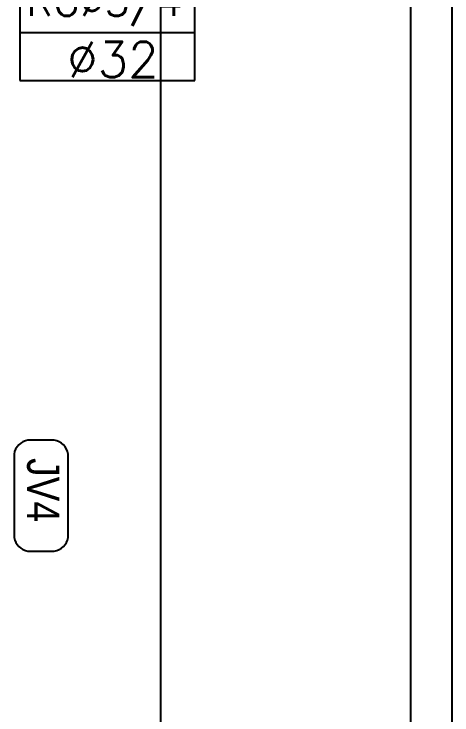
# Model space of a CAD drawing. Header units: millimetres. Extents: x 3923 to 4120, y 744 to 867.
# Drawn here: x 3939 to 3942.16, y 828.14 to 833.2 of the extents above; entities that cross this region are included whole.
import ezdxf
from ezdxf.enums import TextEntityAlignment as Align

# ---------------------------------------------------------------- set-up
doc = ezdxf.new("R2010")
doc.units = ezdxf.units.MM
for name, color, linetype in [('-HIDRO', 8, 'Continuous'), ('Prumadas_L', 1, 'Continuous'), ('Prumadas_Q', 3, 'Continuous'), ('Prumadas_T', 2, 'Continuous')]:
    doc.layers.add(name, color=color, linetype=linetype)
doc.styles.add('F2', font='ARIALN.TTF')
doc.styles.add('ROMANS', font='romans__.ttf', dxfattribs={"height": 0.1})

msp = doc.modelspace()

# ---------------------------------------------------------------- linework, layer by layer
at = {"layer": '-HIDRO', "linetype": 'Continuous'}
for p, q in [((3942.159, 860.4978), (3942.159, 810.4978)), ((3941.859, 860.1978), (3941.859, 810.7978)), ((3940.059, 850.8886), (3940.059, 824.6778))]:
    msp.add_line(p, q, dxfattribs=at)
msp.add_lwpolyline([(3939.293, 829.3213, 0.331371), (3939.393, 829.4213), (3939.3924, 830.0219, 0.332506), (3939.293, 830.1219), (3939.1037, 830.1219, 0.330378), (3939.0031, 830.0219), (3939.0037, 829.4213, 0.331371), (3939.1037, 829.3213)], format="xyb", close=True, dxfattribs=at)
at = {"layer": 'Prumadas_L'}
msp.add_line((3940.3062, 833.0598), (3939.0444, 833.0598), dxfattribs=at)
at = {"layer": 'Prumadas_Q'}
for p, q in [((3939.0444, 834.1022), (3939.0444, 832.7172)), ((3940.3062, 832.7172), (3940.3062, 834.1022)), ((3939.0444, 832.7172), (3940.3062, 832.7172))]:
    msp.add_line(p, q, dxfattribs=at)

# ---------------------------------------------------------------- texts
at = {"layer": '-HIDRO', "linetype": 'Continuous', "style": 'F2'}
msp.add_text('JV4', height=0.23318, rotation=270, dxfattribs=at).set_placement((3939.3304, 829.993, 3.424), align=Align.TOP_LEFT)
at = {"layer": 'Prumadas_T', "style": 'ROMANS'}
for s, height, p in [('RG%%C3/4', 0.21168, (3939.6557, 833.1817)), ('%%C32', 0.25613, (3939.7155, 832.7397))]:
    msp.add_text(s, height=height, rotation=360, dxfattribs=at).set_placement(p, align=Align.CENTER)

doc.saveas('drawing.dxf')
